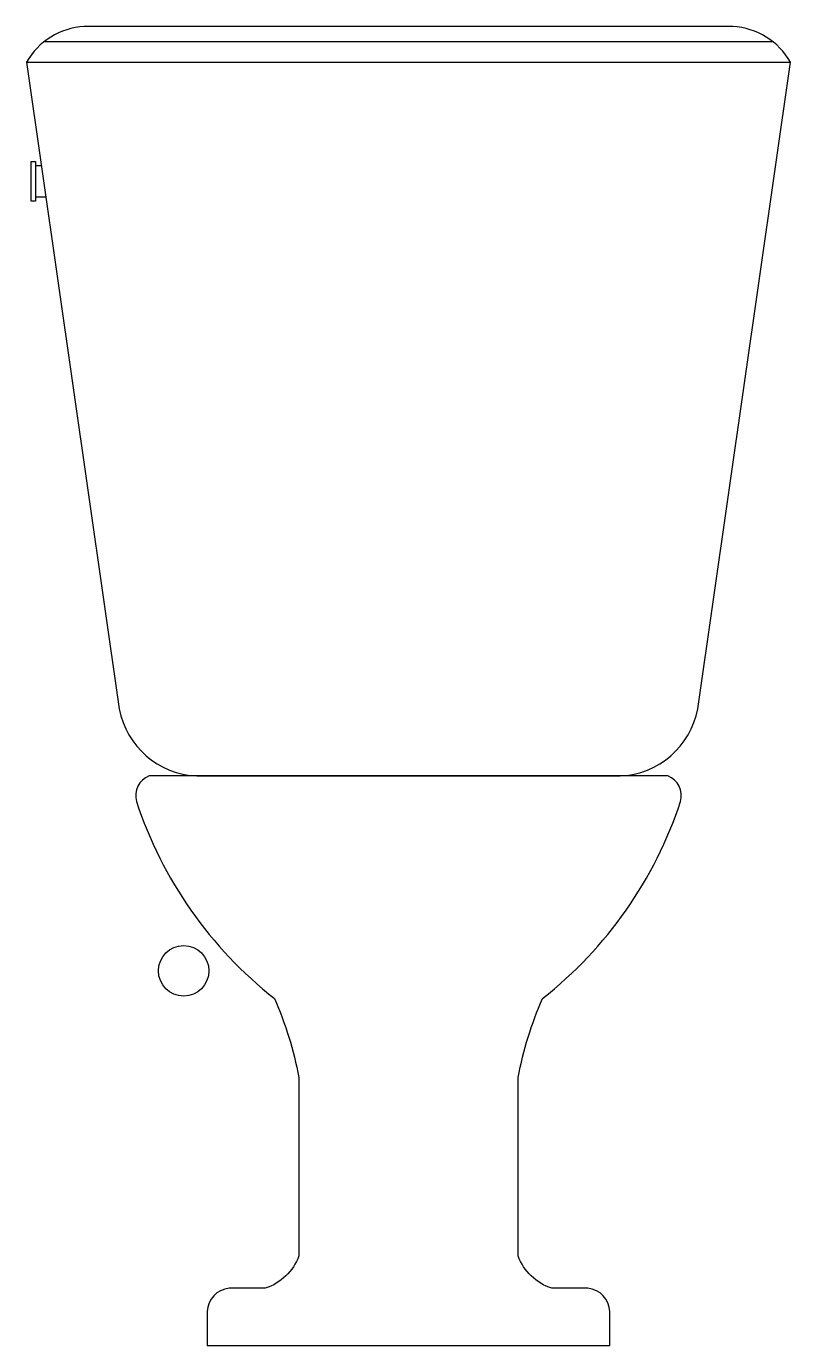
# Model space of a CAD drawing. Header units: metres. Extents: x -0.255 to 0.255, y 0 to 0.88.
import ezdxf

# ---------------------------------------------------------------- set-up
doc = ezdxf.new("R2010")
doc.units = ezdxf.units.M

msp = doc.modelspace()

# ---------------------------------------------------------------- linework, layer by layer
for points in [[(-0.255, 0.85613), (-0.19301, 0.42482, 0.34861), (-0.14128, 0.38), (0.14128, 0.38, 0.34861), (0.19301, 0.42482), (0.255, 0.85613, 0.250033), (0.2164, 0.88), (-0.2164, 0.88, 0.250033)], [(-0.13434, 0), (0.13434, 0), (0.13434, 0.02272, 0.376491), (0.11973, 0.03823), (0.09554, 0.03823, -0.228606), (0.07319, 0.05978), (0.07319, 0.1789, -0.057839), (0.08949, 0.23156, 0.147285), (0.18153, 0.36289, 0.395394), (0.17297, 0.38), (-0.17297, 0.38, 0.395394), (-0.18153, 0.36289, 0.147285), (-0.08949, 0.23156, -0.057839), (-0.07319, 0.1789), (-0.07319, 0.05978, -0.228606), (-0.09554, 0.03823), (-0.11973, 0.03823, 0.376491), (-0.13434, 0.02272)]]:
    msp.add_lwpolyline(points, format="xyb", close=True)
for points in [[(-0.24289, 0.86997), (0.24289, 0.86997)], [(-0.255, 0.85613), (0.255, 0.85613)], [(-0.24507, 0.78704), (-0.24902, 0.78704)], [(-0.24902, 0.76627), (-0.24209, 0.76627)]]:
    msp.add_lwpolyline(points)
msp.add_lwpolyline([(-0.24902, 0.78982), (-0.24902, 0.7635), (-0.2518, 0.7635), (-0.2518, 0.78982)], close=True)
msp.add_circle((-0.15, 0.25), 0.01684)

doc.saveas('drawing.dxf')
